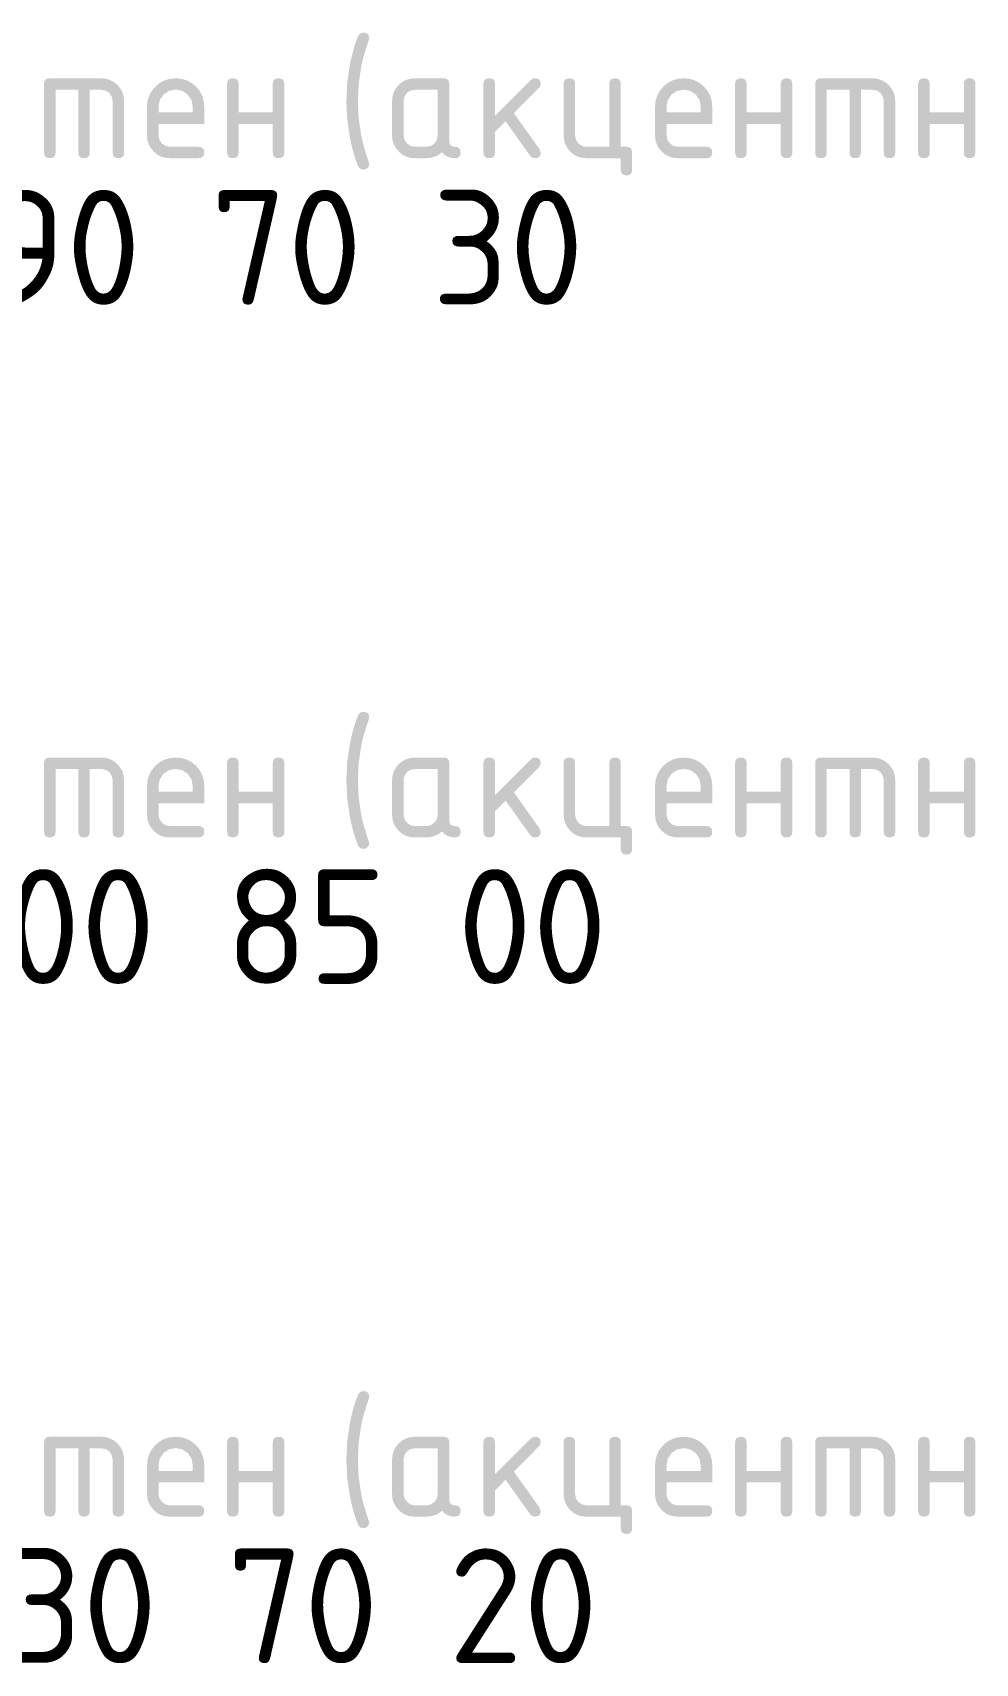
# Model space of a CAD drawing. Header units: millimetres. Extents: x 0 to 1189, y 0 to 841.
# Drawn here: x 1031.79 to 1056.77, y 512.24 to 555.45 of the extents above; entities that cross this region are included whole.
import ezdxf

# ---------------------------------------------------------------- set-up
doc = ezdxf.new("R2010")
doc.units = ezdxf.units.MM

msp = doc.modelspace()

# ---------------------------------------------------------------- hatches: boundary and pattern name
h = msp.add_hatch(color=7)
h.dxf.hatch_style = 2
h.paths.add_polyline_path([(1040.407595, 553.639076), (1040.42992, 553.182394), (1040.496892, 552.729019), (1040.528441, 552.582697), (1040.57234, 552.4171), (1040.628125, 552.231763), (1040.69533, 552.02622), (1040.708559, 551.971098), (1040.697741, 551.915081), (1040.661706, 551.865265), (1040.613543, 551.832881), (1040.555872, 551.822821), (1040.476015, 551.839151), (1040.424683, 551.890621), (1040.365212, 552.040517), (1040.307757, 552.217078), (1040.252678, 552.419891), (1040.200339, 552.648542), (1040.127785, 553.140501), (1040.102773, 553.639076), (1040.127785, 554.137443), (1040.200339, 554.62961), (1040.252678, 554.858114), (1040.307757, 555.060315), (1040.365212, 555.235542), (1040.424683, 555.383121), (1040.476015, 555.437967), (1040.555872, 555.454779), (1040.622518, 555.44527), (1040.67025, 555.416745), (1040.698964, 555.369203), (1040.708559, 555.302643), (1040.69533, 555.247522), (1040.628125, 555.044451), (1040.57234, 554.860293), (1040.528441, 554.695152), (1040.496892, 554.549132), (1040.42992, 554.095758)])
h = msp.add_hatch(color=7)
h.dxf.hatch_style = 2
h.paths.add_polyline_path([(1032.247433, 554.24431), (1033.610588, 554.24431), (1033.732062, 554.233225), (1033.843201, 554.200282), (1033.944832, 554.145944), (1034.03778, 554.070677), (1034.115596, 553.97704), (1034.171243, 553.873893), (1034.204669, 553.761239), (1034.215823, 553.639076), (1034.215823, 552.27592), (1034.206306, 552.209731), (1034.17772, 552.163541), (1034.130014, 552.136471), (1034.063136, 552.127643), (1033.996577, 552.136471), (1033.949035, 552.163541), (1033.920509, 552.209731), (1033.911001, 552.27592), (1033.911001, 553.639076), (1033.889228, 553.756347), (1033.826114, 553.854601), (1033.727859, 553.919369), (1033.610588, 553.939488), (1033.305766, 553.939488), (1033.305766, 552.27592), (1033.296249, 552.209731), (1033.267664, 552.163541), (1033.219958, 552.136471), (1033.15308, 552.127643), (1033.088984, 552.136471), (1033.042561, 552.163541), (1033.014328, 552.209731), (1033.004803, 552.27592), (1033.004803, 553.939488), (1032.399568, 553.939488), (1032.399568, 552.27592), (1032.39006, 552.209731), (1032.361535, 552.163541), (1032.313992, 552.136471), (1032.247433, 552.127643), (1032.180555, 552.136471), (1032.132849, 552.163541), (1032.104263, 552.209731), (1032.094746, 552.27592), (1032.094746, 554.096033), (1032.104263, 554.160362), (1032.132849, 554.206758), (1032.180555, 554.234862)])
h = msp.add_hatch(color=7)
h.paths.add_polyline_path([(1035.580222, 553.943898), (1035.405211, 553.911583), (1035.258312, 553.812708), (1035.159438, 553.66581), (1035.127123, 553.490799), (1035.127123, 553.338112), (1036.033321, 553.338112), (1036.033321, 553.490799), (1036.001006, 553.66581), (1035.902132, 553.812708), (1035.755233, 553.911583)])
h.paths.add_polyline_path([(1035.127123, 553.033841), (1035.127123, 552.732878), (1035.149447, 552.61726), (1035.21642, 552.517353), (1035.314192, 552.45038), (1035.428086, 552.428056), (1036.185456, 552.428056), (1036.252334, 552.418547), (1036.30004, 552.390022), (1036.328626, 552.34248), (1036.338143, 552.27592), (1036.328626, 552.209731), (1036.30004, 552.163541), (1036.252334, 552.136471), (1036.185456, 552.127643), (1035.428086, 552.127643), (1035.305674, 552.138108), (1035.193338, 552.170018), (1035.09144, 552.224149), (1035.000343, 552.301276), (1034.922527, 552.394294), (1034.86688, 552.496406), (1034.833454, 552.608854), (1034.822301, 552.732878), (1034.822301, 553.486389), (1034.8359, 553.638895), (1034.87694, 553.779153), (1034.945782, 553.907526), (1035.042787, 554.024375), (1035.159317, 554.121062), (1035.287527, 554.18974), (1035.427725, 554.230719), (1035.580222, 554.24431), (1035.732719, 554.230779), (1035.872917, 554.190222), (1036.001126, 554.12269), (1036.117657, 554.028234), (1036.214662, 553.911703), (1036.283504, 553.783494), (1036.324543, 553.643296), (1036.338143, 553.490799), (1036.338143, 553.033841)])
h = msp.add_hatch(color=7)
h.dxf.hatch_style = 2
h.paths.add_polyline_path([(1037.249027, 553.033841), (1037.249027, 552.27592), (1037.239518, 552.209731), (1037.210993, 552.163541), (1037.163451, 552.136471), (1037.096892, 552.127643), (1037.030014, 552.136471), (1036.982308, 552.163541), (1036.953722, 552.209731), (1036.944205, 552.27592), (1036.944205, 554.096033), (1036.953722, 554.160362), (1036.982308, 554.206758), (1037.030014, 554.234862), (1037.096892, 554.24431), (1037.163451, 554.234862), (1037.210993, 554.206758), (1037.239518, 554.160362), (1037.249027, 554.096033), (1037.249027, 553.338112), (1038.155225, 553.338112), (1038.155225, 554.096033), (1038.164733, 554.160362), (1038.193259, 554.206758), (1038.240801, 554.234862), (1038.30736, 554.24431), (1038.374238, 554.234862), (1038.421944, 554.206758), (1038.45053, 554.160362), (1038.460047, 554.096033), (1038.460047, 552.27592), (1038.45053, 552.209731), (1038.421944, 552.163541), (1038.374238, 552.136471), (1038.30736, 552.127643), (1038.240801, 552.136471), (1038.193259, 552.163541), (1038.164733, 552.209731), (1038.155225, 552.27592), (1038.155225, 553.033841)])
h = msp.add_hatch(color=7)
h.paths.add_polyline_path([(1042.525104, 553.939488), (1041.91987, 553.939488), (1041.802116, 553.917715), (1041.703793, 553.854601), (1041.640679, 553.756347), (1041.618906, 553.639076), (1041.618906, 552.732878), (1041.64123, 552.61726), (1041.708203, 552.517353), (1041.805975, 552.45038), (1041.91987, 552.428056), (1042.22414, 552.428056), (1042.339689, 552.45038), (1042.435807, 552.517353), (1042.50278, 552.615607), (1042.525104, 552.732878)])
h.paths.add_polyline_path([(1043.130338, 552.27592), (1043.12089, 552.209731), (1043.092787, 552.163541), (1043.04639, 552.136471), (1042.982061, 552.127643), (1042.879665, 552.137221), (1042.787965, 552.166228), (1042.706497, 552.21508), (1042.634796, 552.284189), (1042.545129, 552.21508), (1042.447038, 552.166228), (1042.340163, 552.137221), (1042.22414, 552.127643), (1041.91987, 552.127643), (1041.797457, 552.138108), (1041.685121, 552.170018), (1041.583224, 552.224149), (1041.492127, 552.301276), (1041.41431, 552.394294), (1041.358664, 552.496406), (1041.325238, 552.608854), (1041.314084, 552.732878), (1041.314084, 553.639076), (1041.325238, 553.761239), (1041.358664, 553.873893), (1041.41431, 553.97704), (1041.492127, 554.070677), (1041.583224, 554.145944), (1041.685121, 554.200282), (1041.797457, 554.233225), (1041.91987, 554.24431), (1042.677239, 554.24431), (1042.744117, 554.234862), (1042.791823, 554.206758), (1042.820409, 554.160362), (1042.829926, 554.096033), (1042.829926, 552.580742), (1042.839435, 552.513864), (1042.86796, 552.466158), (1042.915502, 552.437573), (1042.982061, 552.428056), (1043.04639, 552.418547), (1043.092787, 552.390022), (1043.12089, 552.34248)])
h = msp.add_hatch(color=7)
h.dxf.hatch_style = 2
h.paths.add_polyline_path([(1044.041518, 553.249366), (1044.994018, 554.201866), (1045.040526, 554.23425), (1045.099851, 554.24431), (1045.166729, 554.234862), (1045.214435, 554.206758), (1045.243021, 554.160362), (1045.252538, 554.096033), (1045.240273, 554.038362), (1045.205684, 553.9902), (1044.540919, 553.321576), (1045.222772, 552.364666), (1045.252538, 552.27592), (1045.243021, 552.209731), (1045.214435, 552.163541), (1045.166729, 552.136471), (1045.099851, 552.127643), (1045.026953, 552.143422), (1044.973072, 552.191033), (1044.320984, 553.105499), (1044.041518, 552.822175), (1044.041518, 552.27592), (1044.032009, 552.209731), (1044.003484, 552.163541), (1043.955942, 552.136471), (1043.889382, 552.127643), (1043.822504, 552.136471), (1043.774798, 552.163541), (1043.746213, 552.209731), (1043.736696, 552.27592), (1043.736696, 554.096033), (1043.746213, 554.160362), (1043.774798, 554.206758), (1043.822504, 554.234862), (1043.889382, 554.24431), (1043.955942, 554.234862), (1044.003484, 554.206758), (1044.032009, 554.160362), (1044.041518, 554.096033)])
h = msp.add_hatch(color=7)
h.dxf.hatch_style = 2
h.paths.add_polyline_path([(1047.526577, 552.428056), (1047.590906, 552.418608), (1047.637302, 552.390504), (1047.665406, 552.344107), (1047.674854, 552.279779), (1047.674854, 551.822821), (1047.665406, 551.756262), (1047.637302, 551.70872), (1047.590906, 551.680194), (1047.526577, 551.670686), (1047.460018, 551.680194), (1047.412476, 551.70872), (1047.38395, 551.756262), (1047.374442, 551.822821), (1047.374442, 552.127643), (1046.464385, 552.127643), (1046.341972, 552.138108), (1046.229636, 552.170018), (1046.127739, 552.224149), (1046.036642, 552.301276), (1045.958826, 552.394914), (1045.903179, 552.49806), (1045.869753, 552.610715), (1045.8586, 552.732878), (1045.8586, 554.096033), (1045.868117, 554.160362), (1045.896702, 554.206758), (1045.944408, 554.234862), (1046.011286, 554.24431), (1046.077846, 554.234862), (1046.125388, 554.206758), (1046.153913, 554.160362), (1046.163422, 554.096033), (1046.163422, 552.732878), (1046.185746, 552.61726), (1046.252719, 552.517353), (1046.35049, 552.45038), (1046.464385, 552.428056), (1047.06962, 552.428056), (1047.06962, 554.096033), (1047.079128, 554.160362), (1047.107653, 554.206758), (1047.155196, 554.234862), (1047.221755, 554.24431), (1047.288633, 554.234862), (1047.336339, 554.206758), (1047.364925, 554.160362), (1047.374442, 554.096033), (1047.374442, 552.428056)])
h = msp.add_hatch(color=7)
h.paths.add_polyline_path([(1049.039132, 553.943898), (1048.864121, 553.911583), (1048.717223, 553.812708), (1048.618348, 553.66581), (1048.586033, 553.490799), (1048.586033, 553.338112), (1049.492231, 553.338112), (1049.492231, 553.490799), (1049.459916, 553.66581), (1049.361042, 553.812708), (1049.214143, 553.911583)])
h.paths.add_polyline_path([(1048.586033, 553.033841), (1048.586033, 552.732878), (1048.608358, 552.61726), (1048.67533, 552.517353), (1048.773102, 552.45038), (1048.886997, 552.428056), (1049.644367, 552.428056), (1049.711245, 552.418547), (1049.75895, 552.390022), (1049.787536, 552.34248), (1049.797053, 552.27592), (1049.787536, 552.209731), (1049.75895, 552.163541), (1049.711245, 552.136471), (1049.644367, 552.127643), (1048.886997, 552.127643), (1048.764584, 552.138108), (1048.652248, 552.170018), (1048.550351, 552.224149), (1048.459254, 552.301276), (1048.381438, 552.394294), (1048.325791, 552.496406), (1048.292365, 552.608854), (1048.281211, 552.732878), (1048.281211, 553.486389), (1048.294811, 553.638895), (1048.33585, 553.779153), (1048.404692, 553.907526), (1048.501697, 554.024375), (1048.618228, 554.121062), (1048.746437, 554.18974), (1048.886635, 554.230719), (1049.039132, 554.24431), (1049.191629, 554.230779), (1049.331828, 554.190222), (1049.460037, 554.12269), (1049.576567, 554.028234), (1049.673572, 553.911703), (1049.742414, 553.783494), (1049.783454, 553.643296), (1049.797053, 553.490799), (1049.797053, 553.033841)])
h = msp.add_hatch(color=7)
h.dxf.hatch_style = 2
h.paths.add_polyline_path([(1050.707937, 553.033841), (1050.707937, 552.27592), (1050.698429, 552.209731), (1050.669903, 552.163541), (1050.622361, 552.136471), (1050.555802, 552.127643), (1050.488924, 552.136471), (1050.441218, 552.163541), (1050.412632, 552.209731), (1050.403115, 552.27592), (1050.403115, 554.096033), (1050.412632, 554.160362), (1050.441218, 554.206758), (1050.488924, 554.234862), (1050.555802, 554.24431), (1050.622361, 554.234862), (1050.669903, 554.206758), (1050.698429, 554.160362), (1050.707937, 554.096033), (1050.707937, 553.338112), (1051.614135, 553.338112), (1051.614135, 554.096033), (1051.623644, 554.160362), (1051.652169, 554.206758), (1051.699711, 554.234862), (1051.766271, 554.24431), (1051.833149, 554.234862), (1051.880855, 554.206758), (1051.90944, 554.160362), (1051.918957, 554.096033), (1051.918957, 552.27592), (1051.90944, 552.209731), (1051.880855, 552.163541), (1051.833149, 552.136471), (1051.766271, 552.127643), (1051.699711, 552.136471), (1051.652169, 552.163541), (1051.623644, 552.209731), (1051.614135, 552.27592), (1051.614135, 553.033841)])
h = msp.add_hatch(color=7)
h.dxf.hatch_style = 2
h.paths.add_polyline_path([(1052.677706, 554.24431), (1054.040861, 554.24431), (1054.162335, 554.233225), (1054.273474, 554.200282), (1054.375104, 554.145944), (1054.468053, 554.070677), (1054.545869, 553.97704), (1054.601516, 553.873893), (1054.634942, 553.761239), (1054.646096, 553.639076), (1054.646096, 552.27592), (1054.636579, 552.209731), (1054.607993, 552.163541), (1054.560287, 552.136471), (1054.493409, 552.127643), (1054.42685, 552.136471), (1054.379307, 552.163541), (1054.350782, 552.209731), (1054.341274, 552.27592), (1054.341274, 553.639076), (1054.319501, 553.756347), (1054.256386, 553.854601), (1054.158132, 553.919369), (1054.040861, 553.939488), (1053.736039, 553.939488), (1053.736039, 552.27592), (1053.726522, 552.209731), (1053.697936, 552.163541), (1053.650231, 552.136471), (1053.583353, 552.127643), (1053.519257, 552.136471), (1053.472834, 552.163541), (1053.444601, 552.209731), (1053.435076, 552.27592), (1053.435076, 553.939488), (1052.829841, 553.939488), (1052.829841, 552.27592), (1052.820333, 552.209731), (1052.791807, 552.163541), (1052.744265, 552.136471), (1052.677706, 552.127643), (1052.610828, 552.136471), (1052.563122, 552.163541), (1052.534536, 552.209731), (1052.525019, 552.27592), (1052.525019, 554.096033), (1052.534536, 554.160362), (1052.563122, 554.206758), (1052.610828, 554.234862)])
h = msp.add_hatch(color=7)
h.dxf.hatch_style = 2
h.paths.add_polyline_path([(1055.557396, 553.033841), (1055.557396, 552.27592), (1055.547887, 552.209731), (1055.519362, 552.163541), (1055.47182, 552.136471), (1055.40526, 552.127643), (1055.338382, 552.136471), (1055.290677, 552.163541), (1055.262091, 552.209731), (1055.252574, 552.27592), (1055.252574, 554.096033), (1055.262091, 554.160362), (1055.290677, 554.206758), (1055.338382, 554.234862), (1055.40526, 554.24431), (1055.47182, 554.234862), (1055.519362, 554.206758), (1055.547887, 554.160362), (1055.557396, 554.096033), (1055.557396, 553.338112), (1056.463594, 553.338112), (1056.463594, 554.096033), (1056.473102, 554.160362), (1056.501628, 554.206758), (1056.54917, 554.234862), (1056.615729, 554.24431), (1056.682607, 554.234862), (1056.730313, 554.206758), (1056.758899, 554.160362), (1056.768416, 554.096033), (1056.768416, 552.27592), (1056.758899, 552.209731), (1056.730313, 552.163541), (1056.682607, 552.136471), (1056.615729, 552.127643), (1056.54917, 552.136471), (1056.501628, 552.163541), (1056.473102, 552.209731), (1056.463594, 552.27592), (1056.463594, 553.033841)])
h = msp.add_hatch(color=7)
h.dxf.hatch_style = 2
h.paths.add_polyline_path([(1040.407595, 535.639256), (1040.42992, 535.182574), (1040.496892, 534.7292), (1040.528441, 534.582878), (1040.57234, 534.417281), (1040.628125, 534.231943), (1040.69533, 534.0264), (1040.708559, 533.971279), (1040.697741, 533.915262), (1040.661706, 533.865445), (1040.613543, 533.833062), (1040.555872, 533.823002), (1040.476015, 533.839332), (1040.424683, 533.890801), (1040.365212, 534.040698), (1040.307757, 534.217259), (1040.252678, 534.420071), (1040.200339, 534.648722), (1040.127785, 535.140682), (1040.102773, 535.639256), (1040.127785, 536.137624), (1040.200339, 536.62979), (1040.252678, 536.858295), (1040.307757, 537.060496), (1040.365212, 537.235722), (1040.424683, 537.383301), (1040.476015, 537.438147), (1040.555872, 537.454959), (1040.622518, 537.445451), (1040.67025, 537.416926), (1040.698964, 537.369383), (1040.708559, 537.302824), (1040.69533, 537.247702), (1040.628125, 537.044631), (1040.57234, 536.860474), (1040.528441, 536.695333), (1040.496892, 536.549313), (1040.42992, 536.095938)])
h = msp.add_hatch(color=7)
h.dxf.hatch_style = 2
h.paths.add_polyline_path([(1032.247433, 536.244491), (1033.610588, 536.244491), (1033.732062, 536.233406), (1033.843201, 536.200462), (1033.944832, 536.146125), (1034.03778, 536.070858), (1034.115596, 535.97722), (1034.171243, 535.874074), (1034.204669, 535.761419), (1034.215823, 535.639256), (1034.215823, 534.276101), (1034.206306, 534.209912), (1034.17772, 534.163722), (1034.130014, 534.136652), (1034.063136, 534.127824), (1033.996577, 534.136652), (1033.949035, 534.163722), (1033.920509, 534.209912), (1033.911001, 534.276101), (1033.911001, 535.639256), (1033.889228, 535.756527), (1033.826114, 535.854781), (1033.727859, 535.919549), (1033.610588, 535.939669), (1033.305766, 535.939669), (1033.305766, 534.276101), (1033.296249, 534.209912), (1033.267664, 534.163722), (1033.219958, 534.136652), (1033.15308, 534.127824), (1033.088984, 534.136652), (1033.042561, 534.163722), (1033.014328, 534.209912), (1033.004803, 534.276101), (1033.004803, 535.939669), (1032.399568, 535.939669), (1032.399568, 534.276101), (1032.39006, 534.209912), (1032.361535, 534.163722), (1032.313992, 534.136652), (1032.247433, 534.127824), (1032.180555, 534.136652), (1032.132849, 534.163722), (1032.104263, 534.209912), (1032.094746, 534.276101), (1032.094746, 536.096214), (1032.104263, 536.160542), (1032.132849, 536.206939), (1032.180555, 536.235042)])
h = msp.add_hatch(color=7)
h.paths.add_polyline_path([(1035.580222, 535.944078), (1035.405211, 535.911763), (1035.258312, 535.812889), (1035.159438, 535.66599), (1035.127123, 535.490979), (1035.127123, 535.338293), (1036.033321, 535.338293), (1036.033321, 535.490979), (1036.001006, 535.66599), (1035.902132, 535.812889), (1035.755233, 535.911763)])
h.paths.add_polyline_path([(1035.127123, 535.034022), (1035.127123, 534.733058), (1035.149447, 534.617441), (1035.21642, 534.517533), (1035.314192, 534.450561), (1035.428086, 534.428236), (1036.185456, 534.428236), (1036.252334, 534.418728), (1036.30004, 534.390202), (1036.328626, 534.34266), (1036.338143, 534.276101), (1036.328626, 534.209912), (1036.30004, 534.163722), (1036.252334, 534.136652), (1036.185456, 534.127824), (1035.428086, 534.127824), (1035.305674, 534.138288), (1035.193338, 534.170199), (1035.09144, 534.22433), (1035.000343, 534.301457), (1034.922527, 534.394474), (1034.86688, 534.496587), (1034.833454, 534.609035), (1034.822301, 534.733058), (1034.822301, 535.48657), (1034.8359, 535.639075), (1034.87694, 535.779334), (1034.945782, 535.907707), (1035.042787, 536.024556), (1035.159317, 536.121242), (1035.287527, 536.18992), (1035.427725, 536.2309), (1035.580222, 536.244491), (1035.732719, 536.23096), (1035.872917, 536.190403), (1036.001126, 536.12287), (1036.117657, 536.028414), (1036.214662, 535.911884), (1036.283504, 535.783675), (1036.324543, 535.643477), (1036.338143, 535.490979), (1036.338143, 535.034022)])
h = msp.add_hatch(color=7)
h.dxf.hatch_style = 2
h.paths.add_polyline_path([(1037.249027, 535.034022), (1037.249027, 534.276101), (1037.239518, 534.209912), (1037.210993, 534.163722), (1037.163451, 534.136652), (1037.096892, 534.127824), (1037.030014, 534.136652), (1036.982308, 534.163722), (1036.953722, 534.209912), (1036.944205, 534.276101), (1036.944205, 536.096214), (1036.953722, 536.160542), (1036.982308, 536.206939), (1037.030014, 536.235042), (1037.096892, 536.244491), (1037.163451, 536.235042), (1037.210993, 536.206939), (1037.239518, 536.160542), (1037.249027, 536.096214), (1037.249027, 535.338293), (1038.155225, 535.338293), (1038.155225, 536.096214), (1038.164733, 536.160542), (1038.193259, 536.206939), (1038.240801, 536.235042), (1038.30736, 536.244491), (1038.374238, 536.235042), (1038.421944, 536.206939), (1038.45053, 536.160542), (1038.460047, 536.096214), (1038.460047, 534.276101), (1038.45053, 534.209912), (1038.421944, 534.163722), (1038.374238, 534.136652), (1038.30736, 534.127824), (1038.240801, 534.136652), (1038.193259, 534.163722), (1038.164733, 534.209912), (1038.155225, 534.276101), (1038.155225, 535.034022)])
h = msp.add_hatch(color=7)
h.paths.add_polyline_path([(1042.525104, 535.939669), (1041.91987, 535.939669), (1041.802116, 535.917896), (1041.703793, 535.854781), (1041.640679, 535.756527), (1041.618906, 535.639256), (1041.618906, 534.733058), (1041.64123, 534.617441), (1041.708203, 534.517533), (1041.805975, 534.450561), (1041.91987, 534.428236), (1042.22414, 534.428236), (1042.339689, 534.450561), (1042.435807, 534.517533), (1042.50278, 534.615787), (1042.525104, 534.733058)])
h.paths.add_polyline_path([(1043.130338, 534.276101), (1043.12089, 534.209912), (1043.092787, 534.163722), (1043.04639, 534.136652), (1042.982061, 534.127824), (1042.879665, 534.137401), (1042.787965, 534.166409), (1042.706497, 534.21526), (1042.634796, 534.284369), (1042.545129, 534.21526), (1042.447038, 534.166409), (1042.340163, 534.137401), (1042.22414, 534.127824), (1041.91987, 534.127824), (1041.797457, 534.138288), (1041.685121, 534.170199), (1041.583224, 534.22433), (1041.492127, 534.301457), (1041.41431, 534.394474), (1041.358664, 534.496587), (1041.325238, 534.609035), (1041.314084, 534.733058), (1041.314084, 535.639256), (1041.325238, 535.761419), (1041.358664, 535.874074), (1041.41431, 535.97722), (1041.492127, 536.070858), (1041.583224, 536.146125), (1041.685121, 536.200462), (1041.797457, 536.233406), (1041.91987, 536.244491), (1042.677239, 536.244491), (1042.744117, 536.235042), (1042.791823, 536.206939), (1042.820409, 536.160542), (1042.829926, 536.096214), (1042.829926, 534.580923), (1042.839435, 534.514045), (1042.86796, 534.466339), (1042.915502, 534.437753), (1042.982061, 534.428236), (1043.04639, 534.418728), (1043.092787, 534.390202), (1043.12089, 534.34266)])
h = msp.add_hatch(color=7)
h.dxf.hatch_style = 2
h.paths.add_polyline_path([(1044.041518, 535.249547), (1044.994018, 536.202047), (1045.040526, 536.234431), (1045.099851, 536.244491), (1045.166729, 536.235042), (1045.214435, 536.206939), (1045.243021, 536.160542), (1045.252538, 536.096214), (1045.240273, 536.038543), (1045.205684, 535.99038), (1044.540919, 535.321756), (1045.222772, 534.364847), (1045.252538, 534.276101), (1045.243021, 534.209912), (1045.214435, 534.163722), (1045.166729, 534.136652), (1045.099851, 534.127824), (1045.026953, 534.143603), (1044.973072, 534.191214), (1044.320984, 535.10568), (1044.041518, 534.822355), (1044.041518, 534.276101), (1044.032009, 534.209912), (1044.003484, 534.163722), (1043.955942, 534.136652), (1043.889382, 534.127824), (1043.822504, 534.136652), (1043.774798, 534.163722), (1043.746213, 534.209912), (1043.736696, 534.276101), (1043.736696, 536.096214), (1043.746213, 536.160542), (1043.774798, 536.206939), (1043.822504, 536.235042), (1043.889382, 536.244491), (1043.955942, 536.235042), (1044.003484, 536.206939), (1044.032009, 536.160542), (1044.041518, 536.096214)])
h = msp.add_hatch(color=7)
h.dxf.hatch_style = 2
h.paths.add_polyline_path([(1047.526577, 534.428236), (1047.590906, 534.418788), (1047.637302, 534.390685), (1047.665406, 534.344288), (1047.674854, 534.279959), (1047.674854, 533.823002), (1047.665406, 533.756443), (1047.637302, 533.7089), (1047.590906, 533.680375), (1047.526577, 533.670867), (1047.460018, 533.680375), (1047.412476, 533.7089), (1047.38395, 533.756443), (1047.374442, 533.823002), (1047.374442, 534.127824), (1046.464385, 534.127824), (1046.341972, 534.138288), (1046.229636, 534.170199), (1046.127739, 534.22433), (1046.036642, 534.301457), (1045.958826, 534.395094), (1045.903179, 534.498241), (1045.869753, 534.610895), (1045.8586, 534.733058), (1045.8586, 536.096214), (1045.868117, 536.160542), (1045.896702, 536.206939), (1045.944408, 536.235042), (1046.011286, 536.244491), (1046.077846, 536.235042), (1046.125388, 536.206939), (1046.153913, 536.160542), (1046.163422, 536.096214), (1046.163422, 534.733058), (1046.185746, 534.617441), (1046.252719, 534.517533), (1046.35049, 534.450561), (1046.464385, 534.428236), (1047.06962, 534.428236), (1047.06962, 536.096214), (1047.079128, 536.160542), (1047.107653, 536.206939), (1047.155196, 536.235042), (1047.221755, 536.244491), (1047.288633, 536.235042), (1047.336339, 536.206939), (1047.364925, 536.160542), (1047.374442, 536.096214), (1047.374442, 534.428236)])
h = msp.add_hatch(color=7)
h.paths.add_polyline_path([(1049.039132, 535.944078), (1048.864121, 535.911763), (1048.717223, 535.812889), (1048.618348, 535.66599), (1048.586033, 535.490979), (1048.586033, 535.338293), (1049.492231, 535.338293), (1049.492231, 535.490979), (1049.459916, 535.66599), (1049.361042, 535.812889), (1049.214143, 535.911763)])
h.paths.add_polyline_path([(1048.586033, 535.034022), (1048.586033, 534.733058), (1048.608358, 534.617441), (1048.67533, 534.517533), (1048.773102, 534.450561), (1048.886997, 534.428236), (1049.644367, 534.428236), (1049.711245, 534.418728), (1049.75895, 534.390202), (1049.787536, 534.34266), (1049.797053, 534.276101), (1049.787536, 534.209912), (1049.75895, 534.163722), (1049.711245, 534.136652), (1049.644367, 534.127824), (1048.886997, 534.127824), (1048.764584, 534.138288), (1048.652248, 534.170199), (1048.550351, 534.22433), (1048.459254, 534.301457), (1048.381438, 534.394474), (1048.325791, 534.496587), (1048.292365, 534.609035), (1048.281211, 534.733058), (1048.281211, 535.48657), (1048.294811, 535.639075), (1048.33585, 535.779334), (1048.404692, 535.907707), (1048.501697, 536.024556), (1048.618228, 536.121242), (1048.746437, 536.18992), (1048.886635, 536.2309), (1049.039132, 536.244491), (1049.191629, 536.23096), (1049.331828, 536.190403), (1049.460037, 536.12287), (1049.576567, 536.028414), (1049.673572, 535.911884), (1049.742414, 535.783675), (1049.783454, 535.643477), (1049.797053, 535.490979), (1049.797053, 535.034022)])
h = msp.add_hatch(color=7)
h.dxf.hatch_style = 2
h.paths.add_polyline_path([(1050.707937, 535.034022), (1050.707937, 534.276101), (1050.698429, 534.209912), (1050.669903, 534.163722), (1050.622361, 534.136652), (1050.555802, 534.127824), (1050.488924, 534.136652), (1050.441218, 534.163722), (1050.412632, 534.209912), (1050.403115, 534.276101), (1050.403115, 536.096214), (1050.412632, 536.160542), (1050.441218, 536.206939), (1050.488924, 536.235042), (1050.555802, 536.244491), (1050.622361, 536.235042), (1050.669903, 536.206939), (1050.698429, 536.160542), (1050.707937, 536.096214), (1050.707937, 535.338293), (1051.614135, 535.338293), (1051.614135, 536.096214), (1051.623644, 536.160542), (1051.652169, 536.206939), (1051.699711, 536.235042), (1051.766271, 536.244491), (1051.833149, 536.235042), (1051.880855, 536.206939), (1051.90944, 536.160542), (1051.918957, 536.096214), (1051.918957, 534.276101), (1051.90944, 534.209912), (1051.880855, 534.163722), (1051.833149, 534.136652), (1051.766271, 534.127824), (1051.699711, 534.136652), (1051.652169, 534.163722), (1051.623644, 534.209912), (1051.614135, 534.276101), (1051.614135, 535.034022)])
h = msp.add_hatch(color=7)
h.dxf.hatch_style = 2
h.paths.add_polyline_path([(1052.677706, 536.244491), (1054.040861, 536.244491), (1054.162335, 536.233406), (1054.273474, 536.200462), (1054.375104, 536.146125), (1054.468053, 536.070858), (1054.545869, 535.97722), (1054.601516, 535.874074), (1054.634942, 535.761419), (1054.646096, 535.639256), (1054.646096, 534.276101), (1054.636579, 534.209912), (1054.607993, 534.163722), (1054.560287, 534.136652), (1054.493409, 534.127824), (1054.42685, 534.136652), (1054.379307, 534.163722), (1054.350782, 534.209912), (1054.341274, 534.276101), (1054.341274, 535.639256), (1054.319501, 535.756527), (1054.256386, 535.854781), (1054.158132, 535.919549), (1054.040861, 535.939669), (1053.736039, 535.939669), (1053.736039, 534.276101), (1053.726522, 534.209912), (1053.697936, 534.163722), (1053.650231, 534.136652), (1053.583353, 534.127824), (1053.519257, 534.136652), (1053.472834, 534.163722), (1053.444601, 534.209912), (1053.435076, 534.276101), (1053.435076, 535.939669), (1052.829841, 535.939669), (1052.829841, 534.276101), (1052.820333, 534.209912), (1052.791807, 534.163722), (1052.744265, 534.136652), (1052.677706, 534.127824), (1052.610828, 534.136652), (1052.563122, 534.163722), (1052.534536, 534.209912), (1052.525019, 534.276101), (1052.525019, 536.096214), (1052.534536, 536.160542), (1052.563122, 536.206939), (1052.610828, 536.235042)])
h = msp.add_hatch(color=7)
h.dxf.hatch_style = 2
h.paths.add_polyline_path([(1055.557396, 535.034022), (1055.557396, 534.276101), (1055.547887, 534.209912), (1055.519362, 534.163722), (1055.47182, 534.136652), (1055.40526, 534.127824), (1055.338382, 534.136652), (1055.290677, 534.163722), (1055.262091, 534.209912), (1055.252574, 534.276101), (1055.252574, 536.096214), (1055.262091, 536.160542), (1055.290677, 536.206939), (1055.338382, 536.235042), (1055.40526, 536.244491), (1055.47182, 536.235042), (1055.519362, 536.206939), (1055.547887, 536.160542), (1055.557396, 536.096214), (1055.557396, 535.338293), (1056.463594, 535.338293), (1056.463594, 536.096214), (1056.473102, 536.160542), (1056.501628, 536.206939), (1056.54917, 536.235042), (1056.615729, 536.244491), (1056.682607, 536.235042), (1056.730313, 536.206939), (1056.758899, 536.160542), (1056.768416, 536.096214), (1056.768416, 534.276101), (1056.758899, 534.209912), (1056.730313, 534.163722), (1056.682607, 534.136652), (1056.615729, 534.127824), (1056.54917, 534.136652), (1056.501628, 534.163722), (1056.473102, 534.209912), (1056.463594, 534.276101), (1056.463594, 535.034022)])
h = msp.add_hatch(color=7)
h.dxf.hatch_style = 2
h.paths.add_polyline_path([(1040.407595, 517.639084), (1040.42992, 517.182402), (1040.496892, 516.729028), (1040.528441, 516.582706), (1040.57234, 516.417109), (1040.628125, 516.231771), (1040.69533, 516.026228), (1040.708559, 515.971107), (1040.697741, 515.915089), (1040.661706, 515.865273), (1040.613543, 515.832889), (1040.555872, 515.82283), (1040.476015, 515.83916), (1040.424683, 515.890629), (1040.365212, 516.040525), (1040.307757, 516.217086), (1040.252678, 516.419899), (1040.200339, 516.64855), (1040.127785, 517.14051), (1040.102773, 517.639084), (1040.127785, 518.137452), (1040.200339, 518.629618), (1040.252678, 518.858123), (1040.307757, 519.060324), (1040.365212, 519.23555), (1040.424683, 519.383129), (1040.476015, 519.437975), (1040.555872, 519.454787), (1040.622518, 519.445279), (1040.67025, 519.416753), (1040.698964, 519.369211), (1040.708559, 519.302652), (1040.69533, 519.24753), (1040.628125, 519.044459), (1040.57234, 518.860302), (1040.528441, 518.695161), (1040.496892, 518.549141), (1040.42992, 518.095766)])
h = msp.add_hatch(color=7)
h.dxf.hatch_style = 2
h.paths.add_polyline_path([(1032.247433, 518.244318), (1033.610588, 518.244318), (1033.732062, 518.233234), (1033.843201, 518.20029), (1033.944832, 518.145952), (1034.03778, 518.070686), (1034.115596, 517.977048), (1034.171243, 517.873902), (1034.204669, 517.761247), (1034.215823, 517.639084), (1034.215823, 516.275929), (1034.206306, 516.20974), (1034.17772, 516.16355), (1034.130014, 516.13648), (1034.063136, 516.127652), (1033.996577, 516.13648), (1033.949035, 516.16355), (1033.920509, 516.20974), (1033.911001, 516.275929), (1033.911001, 517.639084), (1033.889228, 517.756355), (1033.826114, 517.854609), (1033.727859, 517.919377), (1033.610588, 517.939496), (1033.305766, 517.939496), (1033.305766, 516.275929), (1033.296249, 516.20974), (1033.267664, 516.16355), (1033.219958, 516.13648), (1033.15308, 516.127652), (1033.088984, 516.13648), (1033.042561, 516.16355), (1033.014328, 516.20974), (1033.004803, 516.275929), (1033.004803, 517.939496), (1032.399568, 517.939496), (1032.399568, 516.275929), (1032.39006, 516.20974), (1032.361535, 516.16355), (1032.313992, 516.13648), (1032.247433, 516.127652), (1032.180555, 516.13648), (1032.132849, 516.16355), (1032.104263, 516.20974), (1032.094746, 516.275929), (1032.094746, 518.096042), (1032.104263, 518.16037), (1032.132849, 518.206767), (1032.180555, 518.23487)])
h = msp.add_hatch(color=7)
h.paths.add_polyline_path([(1035.580222, 517.943906), (1035.405211, 517.911591), (1035.258312, 517.812717), (1035.159438, 517.665818), (1035.127123, 517.490807), (1035.127123, 517.338121), (1036.033321, 517.338121), (1036.033321, 517.490807), (1036.001006, 517.665818), (1035.902132, 517.812717), (1035.755233, 517.911591)])
h.paths.add_polyline_path([(1035.127123, 517.03385), (1035.127123, 516.732886), (1035.149447, 516.617269), (1035.21642, 516.517361), (1035.314192, 516.450388), (1035.428086, 516.428064), (1036.185456, 516.428064), (1036.252334, 516.418556), (1036.30004, 516.39003), (1036.328626, 516.342488), (1036.338143, 516.275929), (1036.328626, 516.20974), (1036.30004, 516.16355), (1036.252334, 516.13648), (1036.185456, 516.127652), (1035.428086, 516.127652), (1035.305674, 516.138116), (1035.193338, 516.170026), (1035.09144, 516.224158), (1035.000343, 516.301285), (1034.922527, 516.394302), (1034.86688, 516.496415), (1034.833454, 516.608863), (1034.822301, 516.732886), (1034.822301, 517.486397), (1034.8359, 517.638903), (1034.87694, 517.779162), (1034.945782, 517.907535), (1035.042787, 518.024384), (1035.159317, 518.12107), (1035.287527, 518.189748), (1035.427725, 518.230728), (1035.580222, 518.244318), (1035.732719, 518.230788), (1035.872917, 518.19023), (1036.001126, 518.122698), (1036.117657, 518.028242), (1036.214662, 517.911712), (1036.283504, 517.783502), (1036.324543, 517.643304), (1036.338143, 517.490807), (1036.338143, 517.03385)])
h = msp.add_hatch(color=7)
h.dxf.hatch_style = 2
h.paths.add_polyline_path([(1037.249027, 517.03385), (1037.249027, 516.275929), (1037.239518, 516.20974), (1037.210993, 516.16355), (1037.163451, 516.13648), (1037.096892, 516.127652), (1037.030014, 516.13648), (1036.982308, 516.16355), (1036.953722, 516.20974), (1036.944205, 516.275929), (1036.944205, 518.096042), (1036.953722, 518.16037), (1036.982308, 518.206767), (1037.030014, 518.23487), (1037.096892, 518.244318), (1037.163451, 518.23487), (1037.210993, 518.206767), (1037.239518, 518.16037), (1037.249027, 518.096042), (1037.249027, 517.338121), (1038.155225, 517.338121), (1038.155225, 518.096042), (1038.164733, 518.16037), (1038.193259, 518.206767), (1038.240801, 518.23487), (1038.30736, 518.244318), (1038.374238, 518.23487), (1038.421944, 518.206767), (1038.45053, 518.16037), (1038.460047, 518.096042), (1038.460047, 516.275929), (1038.45053, 516.20974), (1038.421944, 516.16355), (1038.374238, 516.13648), (1038.30736, 516.127652), (1038.240801, 516.13648), (1038.193259, 516.16355), (1038.164733, 516.20974), (1038.155225, 516.275929), (1038.155225, 517.03385)])
h = msp.add_hatch(color=7)
h.paths.add_polyline_path([(1042.525104, 517.939496), (1041.91987, 517.939496), (1041.802116, 517.917723), (1041.703793, 517.854609), (1041.640679, 517.756355), (1041.618906, 517.639084), (1041.618906, 516.732886), (1041.64123, 516.617269), (1041.708203, 516.517361), (1041.805975, 516.450388), (1041.91987, 516.428064), (1042.22414, 516.428064), (1042.339689, 516.450388), (1042.435807, 516.517361), (1042.50278, 516.615615), (1042.525104, 516.732886)])
h.paths.add_polyline_path([(1043.130338, 516.275929), (1043.12089, 516.20974), (1043.092787, 516.16355), (1043.04639, 516.13648), (1042.982061, 516.127652), (1042.879665, 516.137229), (1042.787965, 516.166237), (1042.706497, 516.215088), (1042.634796, 516.284197), (1042.545129, 516.215088), (1042.447038, 516.166237), (1042.340163, 516.137229), (1042.22414, 516.127652), (1041.91987, 516.127652), (1041.797457, 516.138116), (1041.685121, 516.170026), (1041.583224, 516.224158), (1041.492127, 516.301285), (1041.41431, 516.394302), (1041.358664, 516.496415), (1041.325238, 516.608863), (1041.314084, 516.732886), (1041.314084, 517.639084), (1041.325238, 517.761247), (1041.358664, 517.873902), (1041.41431, 517.977048), (1041.492127, 518.070686), (1041.583224, 518.145952), (1041.685121, 518.20029), (1041.797457, 518.233234), (1041.91987, 518.244318), (1042.677239, 518.244318), (1042.744117, 518.23487), (1042.791823, 518.206767), (1042.820409, 518.16037), (1042.829926, 518.096042), (1042.829926, 516.580751), (1042.839435, 516.513873), (1042.86796, 516.466167), (1042.915502, 516.437581), (1042.982061, 516.428064), (1043.04639, 516.418556), (1043.092787, 516.39003), (1043.12089, 516.342488)])
h = msp.add_hatch(color=7)
h.dxf.hatch_style = 2
h.paths.add_polyline_path([(1044.041518, 517.249375), (1044.994018, 518.201875), (1045.040526, 518.234259), (1045.099851, 518.244318), (1045.166729, 518.23487), (1045.214435, 518.206767), (1045.243021, 518.16037), (1045.252538, 518.096042), (1045.240273, 518.038371), (1045.205684, 517.990208), (1044.540919, 517.321584), (1045.222772, 516.364674), (1045.252538, 516.275929), (1045.243021, 516.20974), (1045.214435, 516.16355), (1045.166729, 516.13648), (1045.099851, 516.127652), (1045.026953, 516.14343), (1044.973072, 516.191042), (1044.320984, 517.105508), (1044.041518, 516.822183), (1044.041518, 516.275929), (1044.032009, 516.20974), (1044.003484, 516.16355), (1043.955942, 516.13648), (1043.889382, 516.127652), (1043.822504, 516.13648), (1043.774798, 516.16355), (1043.746213, 516.20974), (1043.736696, 516.275929), (1043.736696, 518.096042), (1043.746213, 518.16037), (1043.774798, 518.206767), (1043.822504, 518.23487), (1043.889382, 518.244318), (1043.955942, 518.23487), (1044.003484, 518.206767), (1044.032009, 518.16037), (1044.041518, 518.096042)])
h = msp.add_hatch(color=7)
h.dxf.hatch_style = 2
h.paths.add_polyline_path([(1047.526577, 516.428064), (1047.590906, 516.418616), (1047.637302, 516.390513), (1047.665406, 516.344116), (1047.674854, 516.279787), (1047.674854, 515.82283), (1047.665406, 515.756271), (1047.637302, 515.708728), (1047.590906, 515.680203), (1047.526577, 515.670694), (1047.460018, 515.680203), (1047.412476, 515.708728), (1047.38395, 515.756271), (1047.374442, 515.82283), (1047.374442, 516.127652), (1046.464385, 516.127652), (1046.341972, 516.138116), (1046.229636, 516.170026), (1046.127739, 516.224158), (1046.036642, 516.301285), (1045.958826, 516.394922), (1045.903179, 516.498068), (1045.869753, 516.610723), (1045.8586, 516.732886), (1045.8586, 518.096042), (1045.868117, 518.16037), (1045.896702, 518.206767), (1045.944408, 518.23487), (1046.011286, 518.244318), (1046.077846, 518.23487), (1046.125388, 518.206767), (1046.153913, 518.16037), (1046.163422, 518.096042), (1046.163422, 516.732886), (1046.185746, 516.617269), (1046.252719, 516.517361), (1046.35049, 516.450388), (1046.464385, 516.428064), (1047.06962, 516.428064), (1047.06962, 518.096042), (1047.079128, 518.16037), (1047.107653, 518.206767), (1047.155196, 518.23487), (1047.221755, 518.244318), (1047.288633, 518.23487), (1047.336339, 518.206767), (1047.364925, 518.16037), (1047.374442, 518.096042), (1047.374442, 516.428064)])
h = msp.add_hatch(color=7)
h.paths.add_polyline_path([(1049.039132, 517.943906), (1048.864121, 517.911591), (1048.717223, 517.812717), (1048.618348, 517.665818), (1048.586033, 517.490807), (1048.586033, 517.338121), (1049.492231, 517.338121), (1049.492231, 517.490807), (1049.459916, 517.665818), (1049.361042, 517.812717), (1049.214143, 517.911591)])
h.paths.add_polyline_path([(1048.586033, 517.03385), (1048.586033, 516.732886), (1048.608358, 516.617269), (1048.67533, 516.517361), (1048.773102, 516.450388), (1048.886997, 516.428064), (1049.644367, 516.428064), (1049.711245, 516.418556), (1049.75895, 516.39003), (1049.787536, 516.342488), (1049.797053, 516.275929), (1049.787536, 516.20974), (1049.75895, 516.16355), (1049.711245, 516.13648), (1049.644367, 516.127652), (1048.886997, 516.127652), (1048.764584, 516.138116), (1048.652248, 516.170026), (1048.550351, 516.224158), (1048.459254, 516.301285), (1048.381438, 516.394302), (1048.325791, 516.496415), (1048.292365, 516.608863), (1048.281211, 516.732886), (1048.281211, 517.486397), (1048.294811, 517.638903), (1048.33585, 517.779162), (1048.404692, 517.907535), (1048.501697, 518.024384), (1048.618228, 518.12107), (1048.746437, 518.189748), (1048.886635, 518.230728), (1049.039132, 518.244318), (1049.191629, 518.230788), (1049.331828, 518.19023), (1049.460037, 518.122698), (1049.576567, 518.028242), (1049.673572, 517.911712), (1049.742414, 517.783502), (1049.783454, 517.643304), (1049.797053, 517.490807), (1049.797053, 517.03385)])
h = msp.add_hatch(color=7)
h.dxf.hatch_style = 2
h.paths.add_polyline_path([(1050.707937, 517.03385), (1050.707937, 516.275929), (1050.698429, 516.20974), (1050.669903, 516.16355), (1050.622361, 516.13648), (1050.555802, 516.127652), (1050.488924, 516.13648), (1050.441218, 516.16355), (1050.412632, 516.20974), (1050.403115, 516.275929), (1050.403115, 518.096042), (1050.412632, 518.16037), (1050.441218, 518.206767), (1050.488924, 518.23487), (1050.555802, 518.244318), (1050.622361, 518.23487), (1050.669903, 518.206767), (1050.698429, 518.16037), (1050.707937, 518.096042), (1050.707937, 517.338121), (1051.614135, 517.338121), (1051.614135, 518.096042), (1051.623644, 518.16037), (1051.652169, 518.206767), (1051.699711, 518.23487), (1051.766271, 518.244318), (1051.833149, 518.23487), (1051.880855, 518.206767), (1051.90944, 518.16037), (1051.918957, 518.096042), (1051.918957, 516.275929), (1051.90944, 516.20974), (1051.880855, 516.16355), (1051.833149, 516.13648), (1051.766271, 516.127652), (1051.699711, 516.13648), (1051.652169, 516.16355), (1051.623644, 516.20974), (1051.614135, 516.275929), (1051.614135, 517.03385)])
h = msp.add_hatch(color=7)
h.dxf.hatch_style = 2
h.paths.add_polyline_path([(1052.677706, 518.244318), (1054.040861, 518.244318), (1054.162335, 518.233234), (1054.273474, 518.20029), (1054.375104, 518.145952), (1054.468053, 518.070686), (1054.545869, 517.977048), (1054.601516, 517.873902), (1054.634942, 517.761247), (1054.646096, 517.639084), (1054.646096, 516.275929), (1054.636579, 516.20974), (1054.607993, 516.16355), (1054.560287, 516.13648), (1054.493409, 516.127652), (1054.42685, 516.13648), (1054.379307, 516.16355), (1054.350782, 516.20974), (1054.341274, 516.275929), (1054.341274, 517.639084), (1054.319501, 517.756355), (1054.256386, 517.854609), (1054.158132, 517.919377), (1054.040861, 517.939496), (1053.736039, 517.939496), (1053.736039, 516.275929), (1053.726522, 516.20974), (1053.697936, 516.16355), (1053.650231, 516.13648), (1053.583353, 516.127652), (1053.519257, 516.13648), (1053.472834, 516.16355), (1053.444601, 516.20974), (1053.435076, 516.275929), (1053.435076, 517.939496), (1052.829841, 517.939496), (1052.829841, 516.275929), (1052.820333, 516.20974), (1052.791807, 516.16355), (1052.744265, 516.13648), (1052.677706, 516.127652), (1052.610828, 516.13648), (1052.563122, 516.16355), (1052.534536, 516.20974), (1052.525019, 516.275929), (1052.525019, 518.096042), (1052.534536, 518.16037), (1052.563122, 518.206767), (1052.610828, 518.23487)])
h = msp.add_hatch(color=7)
h.dxf.hatch_style = 2
h.paths.add_polyline_path([(1055.557396, 517.03385), (1055.557396, 516.275929), (1055.547887, 516.20974), (1055.519362, 516.16355), (1055.47182, 516.13648), (1055.40526, 516.127652), (1055.338382, 516.13648), (1055.290677, 516.16355), (1055.262091, 516.20974), (1055.252574, 516.275929), (1055.252574, 518.096042), (1055.262091, 518.16037), (1055.290677, 518.206767), (1055.338382, 518.23487), (1055.40526, 518.244318), (1055.47182, 518.23487), (1055.519362, 518.206767), (1055.547887, 518.16037), (1055.557396, 518.096042), (1055.557396, 517.338121), (1056.463594, 517.338121), (1056.463594, 518.096042), (1056.473102, 518.16037), (1056.501628, 518.206767), (1056.54917, 518.23487), (1056.615729, 518.244318), (1056.682607, 518.23487), (1056.730313, 518.206767), (1056.758899, 518.16037), (1056.768416, 518.096042), (1056.768416, 516.275929), (1056.758899, 516.20974), (1056.730313, 516.16355), (1056.682607, 516.13648), (1056.615729, 516.127652), (1056.54917, 516.13648), (1056.501628, 516.16355), (1056.473102, 516.20974), (1056.463594, 516.275929), (1056.463594, 517.03385)])

# ---------------------------------------------------------------- texts
at = {"color": 7, "char_height": 3.040288, "attachment_point": 1}
for s, insert in [('{\\fGOSTCommon|b0|i0|c0;RAL 190 70 30}', (1020.152374, 551.285601)), ('{\\fGOSTCommon|b0|i0|c0;RAL 000 85 00}', (1020.152374, 533.285786)), ('{\\fGOSTCommon|b0|i0|c0;RAL 230 70 20}', (1020.152374, 515.28561))]:
    msp.add_mtext(s, dxfattribs=dict(at, insert=insert))

doc.saveas('drawing.dxf')
